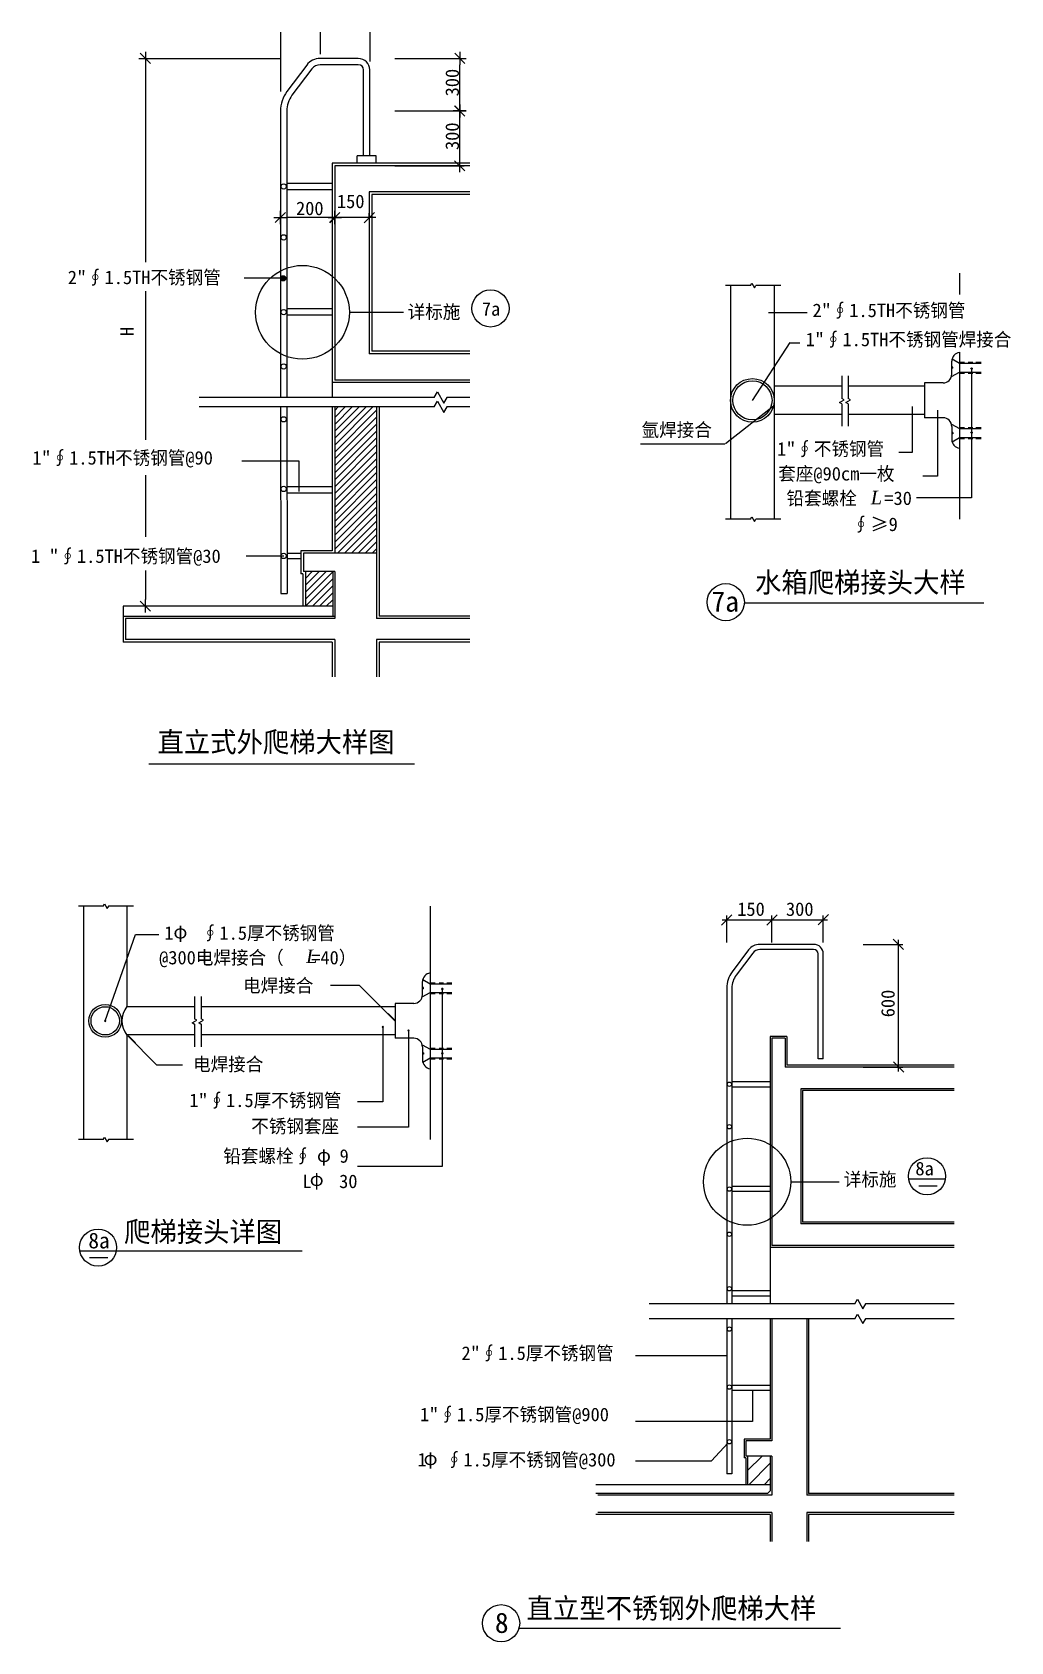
# Model space of a CAD drawing. Header units: metres. Extents: x 346 to 2592, y -1559 to 2136.
import ezdxf

# ---------------------------------------------------------------- set-up
doc = ezdxf.new("R2010")
doc.units = ezdxf.units.M
for name, color, linetype in [('BLK', 7, 'Continuous'), ('CO', 1, 'Continuous'), ('DIM', 5, 'Continuous'), ('DW', 3, 'Continuous'), ('EX', 2, 'Continuous'), ('FLINE', 11, 'Continuous'), ('I-TEXT', 7, 'Continuous'), ('MARK', 5, 'Continuous'), ('MK2', 7, 'Continuous'), ('S-1', 4, 'Continuous'), ('SYM', 12, 'Continuous'), ('WALL', 2, 'Continuous'), ('Z', 4, 'Continuous')]:
    doc.layers.add(name, color=color, linetype=linetype)

# ---------------------------------------------------------------- blocks, each defined once
blk = doc.blocks.new('_OBLIQUE')
blk.add_lwpolyline([(-0.78, -0.75), (0.78, 0.82)])
blk = doc.blocks.new('DIMTCK')
for p, q in [((1, 0), (-1, 0)), ((0, 1), (0, -1))]:
    blk.add_line(p, q)
blk.add_lwpolyline([(0.79, 0.78), (-0.77, -0.79)])

msp = doc.modelspace()

# ---------------------------------------------------------------- linework, layer by layer
for p, q in [((1994.34, 1554.03), (1997.47, 1559.44)), ((1997.47, 1559.44), (2003.72, 1548.62)), ((2003.72, 1548.62), (2006.84, 1554.03)), ((1269.08, 1297.36), (729.21, 1297.36)), ((1268.48, 1297.36), (1275.98, 1310.35)), ((1275.98, 1310.35), (1290.98, 1284.37)), ((1290.98, 1284.37), (1298.48, 1297.36)), ((1350.42, 1297.36), (1297.88, 1297.36)), ((2209.25, 1291.86), (2203.84, 1294.98)), ((2224.25, 1291.86), (2218.84, 1294.98)), ((1269.08, 1275.37), (729.21, 1275.37)), ((1040.48, 1187.73), (1128.13, 1275.37)), ((1040.48, 1203.64), (1112.22, 1275.37)), ((1040.48, 1219.55), (1096.31, 1275.37)), ((1040.48, 1235.46), (1080.4, 1275.37)), ((1040.48, 1251.37), (1064.49, 1275.37)), ((1040.48, 1267.28), (1048.58, 1275.37)), ((1040.48, 1171.82), (1136.48, 1267.82)), ((1268.48, 1275.37), (1275.98, 1288.36)), ((1275.98, 1288.36), (1290.98, 1262.38)), ((1290.98, 1262.38), (1298.48, 1275.37)), ((1350.42, 1275.37), (1297.88, 1275.37)), ((2198.43, 1285.61), (2209.25, 1291.86)), ((2203.84, 1282.48), (2198.43, 1285.61)), ((2213.43, 1285.61), (2224.25, 1291.86)), ((2218.84, 1282.48), (2213.43, 1285.61)), ((1040.48, 1155.91), (1136.48, 1251.91)), ((1040.48, 1140), (1136.48, 1236)), ((1040.48, 1124.09), (1136.48, 1220.09)), ((1040.48, 1108.18), (1136.48, 1204.18)), ((1040.48, 1092.27), (1136.48, 1188.27)), ((1040.48, 1076.36), (1136.48, 1172.36)), ((1040.48, 1060.45), (1136.48, 1156.45)), ((1040.48, 1044.54), (1136.48, 1140.54)), ((1040.48, 1028.63), (1136.48, 1124.63)), ((1040.48, 1012.72), (1136.48, 1108.72)), ((1040.48, 996.81), (1136.48, 1092.81)), ((1040.48, 980.9), (1136.48, 1076.9)), ((1040.48, 964.99), (1136.48, 1060.99)), ((1040.48, 949.08), (1136.48, 1045.08)), ((1046.69, 939.37), (1136.48, 1029.17)), ((1062.6, 939.37), (1136.48, 1013.26)), ((1994.34, 1018.03), (1997.47, 1023.44)), ((1997.47, 1023.44), (2003.72, 1012.62)), ((2003.72, 1012.62), (2006.84, 1018.03)), ((1078.51, 939.37), (1136.48, 997.35)), ((1094.42, 939.37), (1136.48, 981.44)), ((1110.33, 939.37), (1136.48, 965.53)), ((1126.24, 939.37), (1136.48, 949.62)), ((973.28, 881.88), (988.78, 897.37)), ((973.28, 865.97), (1004.69, 897.37)), ((973.28, 850.06), (1020.6, 897.37)), ((973.28, 834.15), (1035.68, 896.55)), ((973.28, 818.24), (1035.68, 880.64)), ((989.13, 818.17), (1035.68, 864.73)), ((1005.04, 818.17), (1035.68, 848.82)), ((1020.95, 818.17), (1035.68, 832.91)), ((1980.72, 825.65), (2530.21, 825.65)), ((614.03, 456.13), (1223.13, 456.13)), ((509.06, 129.62), (512.19, 135.04)), ((512.19, 135.04), (518.44, 124.21)), ((518.44, 124.21), (521.56, 129.62)), ((713.14, -138.8), (723.97, -132.55)), ((718.56, -141.92), (713.14, -138.8)), ((723.97, -132.55), (718.56, -129.42)), ((728.14, -138.8), (738.97, -132.55)), ((733.56, -141.92), (728.14, -138.8)), ((738.97, -132.55), (733.56, -129.42)), ((509.06, -406.38), (512.19, -400.96)), ((512.19, -400.96), (518.44, -411.79)), ((518.44, -411.79), (521.56, -406.38)), ((2380.88, -512.56), (2423.07, -512.56)), ((540.37, -661.6), (965.45, -661.6)), ((477.66, -677.03), (519.86, -677.03)), ((2233.81, -783.86), (2240.06, -773.04)), ((2240.06, -773.04), (2252.56, -794.69)), ((2234.31, -783.86), (1761.81, -783.86)), ((2233.81, -817.86), (2240.06, -807.04)), ((2240.06, -807.04), (2252.56, -828.69)), ((2252.56, -794.69), (2258.81, -783.86)), ((2461.81, -783.86), (2258.31, -783.86)), ((2234.31, -817.86), (1761.81, -817.86)), ((2252.56, -828.69), (2258.81, -817.86)), ((2461.81, -817.86), (2258.31, -817.86)), ((1987.81, -1166.05), (2021, -1132.86)), ((1990.35, -1198.86), (2039.81, -1149.41)), ((2025.71, -1198.86), (2039.81, -1184.76)), ((1463.63, -1528.29), (2201.34, -1528.29))]:
    msp.add_line(p, q)
for radius in [6, 4.8, 3.6, 2.4, 1.2]:
    msp.add_circle((922.14, 1570.65), radius)
at = {"layer": 'CO'}
for p, q in [((1162.06, -117.61), (1171.99, -127.55)), ((1162.06, -117.61), (1178.29, -133.84)), ((1162.76, -116.91), (1178.99, -133.14)), ((566.01, -169.16), (582.24, -185.39)), ((566.01, -169.16), (575.94, -179.09)), ((566.71, -168.45), (582.95, -184.68))]:
    msp.add_line(p, q, dxfattribs=at)
at = {"layer": 'DIM'}
for p, q in [((915.68, 2135.68), (915.68, 1999.83)), ((1006.71, 2135.68), (1006.71, 2085.31)), ((1120.88, 2135.68), (1120.88, 2068.69)), ((595.68, 2075.4), (915.68, 2075.4)), ((605.74, 2075.4), (615.68, 2075.4)), ((1178.59, 2075.4), (1337.33, 2075.4)), ((605.68, 2060.4), (605.68, 1607.71)), ((1327.33, 1969.83), (1327.33, 2060.4)), ((1178.59, 1954.83), (1337.33, 1954.83)), ((1178.59, 1954.83), (1337.33, 1954.83)), ((1327.33, 1844.19), (1327.33, 1939.83)), ((1178.59, 1829.19), (1337.33, 1829.19)), ((915.68, 1710.3), (915.68, 1720.24)), ((1025.48, 1710.24), (930.68, 1710.24)), ((1040.48, 1710.3), (1040.48, 1720.24)), ((1040.48, 1710.3), (1040.48, 1720.24)), ((1104.68, 1710.24), (1055.48, 1710.24)), ((1119.68, 1710.3), (1119.68, 1720.24)), ((1994.59, 1554.03), (1937.34, 1554.03)), ((2063.85, 1554.03), (2006.59, 1554.03)), ((605.68, 1541.26), (605.68, 1200)), ((2203.84, 1346.48), (2203.84, 1294.73)), ((2218.84, 1346.48), (2218.84, 1294.73)), ((2203.84, 1282.73), (2203.84, 1230.98)), ((2218.84, 1282.73), (2218.84, 1230.98)), ((605.68, 1119.06), (605.68, 977.04)), ((1994.59, 1018.03), (1937.34, 1018.03)), ((2063.85, 1018.03), (2006.59, 1018.03)), ((605.68, 899.99), (605.68, 833.17)), ((605.62, 818.17), (595.68, 818.17)), ((509.31, 129.62), (452.06, 129.62)), ((578.57, 129.62), (521.31, 129.62)), ((1929.81, 98.08), (2053.81, 98.08)), ((1939.81, 45.85), (1939.81, 108.08)), ((2033.81, 98.08), (2171.43, 98.08)), ((2043.81, 45.85), (2043.81, 108.08)), ((2043.81, 45.85), (2043.81, 108.08)), ((2161.43, 45.85), (2161.43, 108.08)), ((2252.72, 41.72), (2344.28, 41.72)), ((2334.28, -249.86), (2334.28, 51.72)), ((718.56, -77.92), (718.56, -129.67)), ((733.56, -77.92), (733.56, -129.67)), ((718.56, -141.67), (718.56, -193.42)), ((733.56, -141.67), (733.56, -193.42)), ((2252.72, -239.86), (2344.28, -239.86)), ((509.31, -406.38), (452.06, -406.38)), ((578.57, -406.38), (521.31, -406.38))]:
    msp.add_line(p, q, dxfattribs=at)
for centre, start, end in [((1287.27, -60.88), 0, 180), ((1287.27, -60.88), 180, 0), ((513.57, -133.88), 0, 180), ((513.57, -133.88), 180, 0), ((1150.75, -147.88), 0, 180), ((1150.75, -147.88), 180, 0), ((1209.62, -156.06), 0, 180), ((1209.62, -156.06), 180, 0), ((1287.25, -208.67), 0, 180), ((1287.25, -208.67), 180, 0)]:
    msp.add_arc(centre, 1.56, start, end, dxfattribs=at)
at = {"layer": 'DW'}
for p, q in [((1040.48, 1829.19), (1040.48, 1337.19)), ((1350.42, 1829.19), (1040.48, 1829.19)), ((1350.42, 1769.19), (1119.68, 1769.19)), ((1119.68, 1769.19), (1119.68, 1397.19)), ((1350.42, 1397.19), (1119.68, 1397.19)), ((1350.42, 1337.19), (1040.48, 1337.19)), ((1040.48, 1275.37), (1040.48, 939.37)), ((1136.48, 1275.37), (1136.48, 789.37)), ((1136.48, 939.37), (968.48, 939.37)), ((968.48, 939.37), (968.48, 897.37)), ((1040.48, 897.37), (968.48, 897.37)), ((1040.48, 897.37), (1040.48, 789.37)), ((1040.48, 789.37), (560.48, 789.37)), ((560.48, 789.37), (560.48, 741.37)), ((1350.42, 789.37), (1136.48, 789.37)), ((1040.48, 741.37), (560.48, 741.37)), ((1040.48, 741.37), (1040.48, 655.67)), ((1136.48, 741.37), (1136.48, 655.67)), ((1350.42, 741.37), (1136.48, 741.37))]:
    msp.add_line(p, q, dxfattribs=at)
at = {"layer": 'EX'}
msp.add_line((916.38, 847.39), (930.78, 847.39), dxfattribs=at)
at = {"layer": 'FLINE'}
for p, q in [((1094.48, 2075.4), (1006.71, 2075.4)), ((975.99, 2060.04), (930.56, 1999.47)), ((987.51, 2051.4), (942.08, 1990.83)), ((1094.48, 2061), (1006.71, 2061)), ((1106.48, 1851.99), (1106.48, 2049)), ((1120.88, 1851.99), (1120.88, 2049)), ((915.68, 1954.83), (915.68, 1297.36)), ((930.08, 1954.83), (930.08, 1297.36)), ((1135.28, 1851.99), (1092.08, 1851.99)), ((1092.08, 1835.19), (1092.08, 1851.99)), ((1135.28, 1835.19), (1135.28, 1851.99)), ((1034.48, 1835.19), (1034.48, 1297.36)), ((1350.42, 1835.19), (1034.48, 1835.19)), ((1034.48, 1788.39), (930.08, 1788.39)), ((1034.48, 1773.99), (930.08, 1773.99)), ((976.96, 1773.99), (930.08, 1773.99)), ((1350.42, 1763.19), (1125.68, 1763.19)), ((1125.68, 1763.19), (1125.68, 1403.19)), ((1948.85, 1554.03), (1948.85, 1018.03)), ((2048.85, 1554.03), (2048.85, 1018.03)), ((1034.48, 1500.39), (930.08, 1500.39)), ((1034.48, 1485.99), (930.08, 1485.99)), ((944.74, 1485.99), (930.08, 1485.99)), ((1350.42, 1403.19), (1125.68, 1403.19)), ((2456.35, 1350.53), (2456.35, 1380.53)), ((2456.99, 1385.53), (2473.85, 1375.53)), ((2473.85, 1378.03), (2485.35, 1378.03)), ((2473.85, 1375.53), (2523.85, 1375.53)), ((2494.35, 1378.03), (2504.85, 1378.03)), ((2511.85, 1378.03), (2523.85, 1378.03)), ((1350.42, 1331.19), (1034.48, 1331.19)), ((2393.85, 1330.53), (2393.85, 1250.53)), ((2436.35, 1330.53), (2393.85, 1330.53)), ((2455.71, 1345.53), (2473.85, 1355.53)), ((2458.85, 1367.03), (2456.35, 1367.03)), ((2458.85, 1364.03), (2456.35, 1364.03)), ((2458.85, 1364.03), (2458.85, 1367.03)), ((2473.85, 1355.53), (2523.85, 1355.53)), ((2473.85, 1353.03), (2485.35, 1353.03)), ((2494.35, 1353.03), (2504.85, 1353.03)), ((2511.85, 1353.03), (2523.85, 1353.03)), ((2203.84, 1323.03), (2048.85, 1323.03)), ((2393.85, 1323.03), (2218.84, 1323.03)), ((915.68, 1275.37), (916.38, 847.39)), ((930.08, 1275.37), (930.78, 847.39)), ((1034.48, 1275.37), (1034.48, 945.37)), ((1142.48, 1275.37), (1142.48, 795.37)), ((2203.84, 1258.03), (2048.85, 1258.03)), ((2393.85, 1258.03), (2218.84, 1258.03)), ((2436.35, 1250.53), (2393.85, 1250.53)), ((2455.71, 1235.53), (2473.85, 1225.53)), ((2456.35, 1230.53), (2456.35, 1200.53)), ((2473.85, 1228.03), (2485.35, 1228.03)), ((2473.85, 1225.53), (2523.85, 1225.53)), ((2494.35, 1228.03), (2504.85, 1228.03)), ((2511.85, 1228.03), (2523.85, 1228.03)), ((2458.85, 1217.03), (2456.35, 1217.03)), ((2458.85, 1214.03), (2456.35, 1214.03)), ((2456.99, 1195.53), (2473.85, 1205.53)), ((2458.85, 1217.03), (2458.85, 1214.03)), ((2473.85, 1205.53), (2523.85, 1205.53)), ((2473.85, 1203.03), (2485.35, 1203.03)), ((2494.35, 1203.03), (2504.85, 1203.03)), ((2511.85, 1203.03), (2523.85, 1203.03)), ((1034.48, 1091.77), (930.08, 1091.77)), ((1034.48, 1077.37), (930.08, 1077.37)), ((930.08, 939.37), (962.48, 939.37)), ((930.08, 927.37), (962.48, 927.37)), ((1034.48, 945.37), (962.48, 945.37)), ((962.48, 945.37), (962.48, 892.57)), ((967.28, 892.57), (962.48, 892.57)), ((967.28, 892.57), (967.28, 818.17)), ((973.28, 897.37), (973.28, 818.17)), ((1035.68, 897.37), (1035.68, 794.17)), ((1035.68, 818.17), (554.48, 818.17)), ((554.48, 818.17), (554.48, 735.37)), ((1040.48, 794.17), (554.48, 794.17)), ((1350.42, 795.37), (1142.48, 795.37)), ((1034.48, 735.37), (554.48, 735.37)), ((1034.48, 735.37), (1034.48, 655.67)), ((1142.48, 735.37), (1142.48, 655.67)), ((1350.42, 735.37), (1142.48, 735.37)), ((463.57, 129.62), (463.57, -406.38)), ((563.57, 129.62), (563.57, -101.38)), ((2139.43, 41.72), (2015.66, 41.72)), ((1990.06, 28.92), (1952.21, -21.56)), ((1999.66, 21.72), (1961.81, -28.76)), ((2139.43, 29.72), (2015.66, 29.72)), ((2149.43, -220.86), (2149.43, 19.72)), ((2161.43, -220.86), (2161.43, 19.72)), ((1241.12, -78.88), (1259.25, -68.88)), ((1241.75, -73.88), (1241.75, -43.88)), ((1244.25, -57.38), (1241.75, -57.38)), ((1244.25, -60.38), (1241.75, -60.38)), ((1242.39, -38.88), (1259.25, -48.88)), ((1244.25, -60.38), (1244.25, -57.38)), ((1259.25, -46.38), (1270.75, -46.38)), ((1259.25, -48.88), (1309.25, -48.88)), ((1259.25, -68.88), (1309.25, -68.88)), ((1259.25, -71.38), (1270.75, -71.38)), ((1279.75, -46.38), (1290.25, -46.38)), ((1279.75, -71.38), (1290.25, -71.38)), ((1297.25, -46.38), (1309.25, -46.38)), ((1297.25, -71.38), (1309.25, -71.38)), ((1939.81, -58.76), (1939.81, -783.86)), ((1951.81, -58.76), (1951.81, -783.86)), ((718.56, -101.38), (563.57, -101.38)), ((1179.25, -101.38), (733.56, -101.38)), ((1221.75, -93.88), (1179.25, -93.88)), ((1179.25, -93.88), (1179.25, -173.88)), ((718.56, -166.38), (563.57, -166.38)), ((563.57, -166.38), (563.57, -406.38)), ((1179.25, -166.38), (733.56, -166.38)), ((1221.75, -173.88), (1179.25, -173.88)), ((2039.81, -169.86), (2039.81, -783.86)), ((2077.81, -169.86), (2039.81, -169.86)), ((2077.81, -169.86), (2077.81, -235.86)), ((1241.12, -188.88), (1259.25, -198.88)), ((1241.75, -193.88), (1241.75, -223.88)), ((1244.25, -207.38), (1241.75, -207.38)), ((1244.25, -210.38), (1241.75, -210.38)), ((1242.39, -228.88), (1259.25, -218.88)), ((1244.25, -207.38), (1244.25, -210.38)), ((1259.25, -196.38), (1270.75, -196.38)), ((1259.25, -198.88), (1309.25, -198.88)), ((1259.25, -218.88), (1309.25, -218.88)), ((1259.25, -221.38), (1270.75, -221.38)), ((1279.75, -196.38), (1290.25, -196.38)), ((1279.75, -221.38), (1290.25, -221.38)), ((1297.25, -196.38), (1309.25, -196.38)), ((1297.25, -221.38), (1309.25, -221.38)), ((2161.43, -220.86), (2149.43, -220.86)), ((2461.81, -235.86), (2077.81, -235.86)), ((2039.81, -273.86), (1951.81, -273.86)), ((1990.87, -285.86), (1951.81, -285.86)), ((2039.81, -285.86), (1951.81, -285.86)), ((2461.81, -293.86), (2113.81, -293.86)), ((2113.81, -293.86), (2113.81, -595.86)), ((2039.81, -513.86), (1951.81, -513.86)), ((2039.81, -525.86), (1951.81, -525.86)), ((2461.81, -595.86), (2113.81, -595.86)), ((2461.81, -653.86), (2039.81, -653.86)), ((2039.81, -753.86), (1951.81, -753.86)), ((2039.81, -765.86), (1951.81, -765.86)), ((1939.81, -817.86), (1939.81, -1174.15)), ((1951.81, -817.86), (1951.81, -1174.15)), ((2039.81, -817.86), (2039.81, -1093.86)), ((2127.81, -817.86), (2127.81, -1218.86)), ((2039.81, -970.86), (1951.81, -970.86)), ((2039.81, -982.86), (1951.81, -982.86)), ((2039.81, -1093.86), (1979.81, -1093.86)), ((1979.81, -1093.86), (1979.81, -1136.86)), ((1983.81, -1136.86), (1979.81, -1136.86)), ((1983.81, -1136.86), (1983.81, -1198.86)), ((1987.81, -1132.86), (1987.81, -1198.86)), ((2039.81, -1132.86), (2039.81, -1212.52)), ((1983.81, -1198.86), (1639.81, -1198.86)), ((2033.85, -1218.86), (1639.81, -1218.86)), ((2039.81, -1198.86), (1961.36, -1198.86)), ((2033.85, -1218.86), (2039.81, -1212.52)), ((2461.81, -1218.86), (2127.81, -1218.86)), ((2039.81, -1266.86), (1639.81, -1266.86)), ((2039.81, -1266.86), (2039.81, -1329.16)), ((2461.81, -1266.86), (2127.81, -1266.86)), ((2127.81, -1266.86), (2127.81, -1329.16))]:
    msp.add_line(p, q, dxfattribs=at)
for centre, radius in [((1998.85, 1290.53), 50), ((1998.85, 1290.53), 45), ((513.57, -133.88), 37.5), ((513.57, -133.88), 32.5)]:
    msp.add_circle(centre, radius, dxfattribs=at)
for centre, radius, start, end in [((1006.71, 2037), 38.4, 90, 143.13), ((1094.48, 2049), 26.4, 0, 90), ((1006.71, 2037), 24, 90, 143.13), ((1094.48, 2049), 12, 0, 90), ((990.08, 1954.83), 74.4, 143.13, 180), ((990.08, 1954.83), 60, 143.13, 180), ((2476.35, 1380.53), 20, 97.18, 180), ((2436.35, 1350.53), 20, 270, 0), ((2436.35, 1230.53), 20, 0, 90), ((2476.35, 1200.53), 20, 180, 262.82), ((2015.66, 9.72), 32, 90, 143.13), ((2139.43, 19.72), 22, 0, 90), ((2015.66, 9.72), 20, 90, 143.13), ((2139.43, 19.72), 10, 0, 90), ((1261.75, -43.88), 20, 97.18, 180), ((2001.81, -58.76), 62, 143.13, 180), ((2001.81, -58.76), 50, 143.13, 180), ((1221.75, -73.88), 20, 270, 0), ((604.22, -133.88), 52.12, 141.26, 218.74), ((1221.75, -193.88), 20, 0, 90), ((1261.75, -223.88), 20, 180, 262.82)]:
    msp.add_arc(centre, radius, start, end, dxfattribs=at)
at = {"layer": 'I-TEXT'}
for p, q in [((922.14, 1570.65), (832.55, 1570.65)), ((1073.86, 1492.74), (1197.9, 1492.74)), ((2035.5, 1492.35), (2124.5, 1492.35)), ((1998.85, 1290.53), (2085.21, 1422.97)), ((2085.87, 1422.76), (2107.91, 1422.76)), ((2501.85, 1363.53), (2501.85, 1066.79)), ((2046.96, 1276.92), (1937.2, 1190.99)), ((2365.35, 1276.53), (2365.35, 1171.03)), ((2423.85, 1268.03), (2423.85, 1116.44)), ((1742.3, 1190.9), (1935.58, 1190.9)), ((958.49, 1151.03), (827.34, 1151.03)), ((958.49, 1081.65), (958.49, 1151.03)), ((2365.35, 1171.03), (2334.85, 1171.03)), ((2423.85, 1116.44), (2390.03, 1116.44)), ((2501.85, 1066.79), (2375.33, 1066.79)), ((923.42, 933.19), (837.34, 933.19)), ((513.57, -133.88), (583.25, 64.42)), ((583.25, 64.42), (636.44, 64.42)), ((1030.63, -52.21), (1096.65, -52.21)), ((1096.65, -52.21), (1178.29, -133.84)), ((1287.25, -60.88), (1287.25, -468.36)), ((565.41, -168.57), (631.57, -234.72)), ((1150.75, -147.88), (1150.75, -320.04)), ((1209.25, -156.38), (1209.25, -378.26)), ((631.57, -234.72), (691.06, -234.72)), ((1150.75, -320.04), (1092.81, -320.04)), ((1209.25, -378.26), (1092.81, -378.26)), ((1287.25, -468.36), (1092.81, -468.36)), ((2086.75, -503.19), (2198.28, -503.19)), ((1939.81, -902.57), (1730.59, -902.57)), ((1999.03, -982.86), (1999.03, -1053.29)), ((1999.03, -1053.29), (1730.59, -1053.29)), ((1904.78, -1144.3), (1942.44, -1103.55)), ((1730.44, -1144.3), (1904.78, -1144.3)), ((1951.81, -1174.15), (1939.81, -1174.15))]:
    msp.add_line(p, q, dxfattribs=at)
for centre, radius in [((966.25, 1492.74), 107.61), ((2501.85, 1363.53), 1.5), ((2501.85, 1216.53), 1.5), ((1986.75, -503.19), 100)]:
    msp.add_circle(centre, radius, dxfattribs=at)
at = {"layer": 'MARK'}
for centre in [(1397.79, 1501.55), (1937.73, 827.22), (2399.63, -490.63), (497.21, -654.4), (1422.15, -1516.75)]:
    msp.add_circle(centre, 42.64, dxfattribs=at)
at = {"layer": 'MK2'}
for p, q in [((2441.85, -497.11), (2357.48, -497.11)), ((538.79, -662.74), (455.65, -662.74))]:
    msp.add_line(p, q, dxfattribs=at)
at = {"layer": 'SYM'}
for centre, radius in [((923.14, 1781.65), 6), ((923.14, 1664.59), 6), ((923.14, 1493.06), 6), ((923.14, 1368.27), 6), ((923.14, 1247.02), 6), ((923.14, 1087.19), 6), ((923.14, 933.37), 6), ((1946.02, -279.48), 5), ((1946.02, -377.03), 5), ((1946.02, -519.98), 5), ((1946.02, -623.96), 5), ((1946.02, -748.98), 5), ((1946.02, -841.49), 5), ((1946.02, -974.68), 5), ((1946.02, -1100.05), 5)]:
    msp.add_circle(centre, radius, dxfattribs=at)
at = {"layer": 'WALL'}
for p, q in [((2473.85, 1582.38), (2473.85, 1533.2)), ((2473.85, 1401.23), (2473.85, 1018.03)), ((1259.25, 129.62), (1259.25, -406.38)), ((2043.81, -173.86), (2043.81, -649.86)), ((2073.81, -173.86), (2043.81, -173.86)), ((2073.81, -173.86), (2073.81, -239.86)), ((2461.81, -239.86), (2073.81, -239.86)), ((2461.81, -289.86), (2109.81, -289.86)), ((2109.81, -289.86), (2109.81, -599.86)), ((2461.81, -599.86), (2109.81, -599.86)), ((2461.81, -649.86), (2043.81, -649.86)), ((2043.81, -817.86), (2043.81, -1097.86)), ((2123.81, -817.86), (2123.81, -1222.86)), ((2043.81, -1097.86), (1983.81, -1097.86)), ((1983.81, -1097.86), (1983.81, -1132.86)), ((2043.81, -1132.86), (1983.81, -1132.86)), ((2043.81, -1132.86), (2043.81, -1222.86)), ((2043.81, -1222.86), (1643.81, -1222.86)), ((2461.81, -1222.86), (2123.81, -1222.86)), ((2043.81, -1262.86), (1643.81, -1262.86)), ((2043.81, -1262.86), (2043.81, -1329.16)), ((2461.81, -1262.86), (2123.81, -1262.86)), ((2123.81, -1262.86), (2123.81, -1329.16))]:
    msp.add_line(p, q, dxfattribs=at)

# ---------------------------------------------------------------- block references
at = {"layer": 'DIM', "xscale": 15, "yscale": 15, "zscale": 15}
for name, p, rotation in [('DIMTCK', (605.68, 2075.4), 90), ('DIMTCK', (1327.33, 2075.4), 90), ('DIMTCK', (1327.33, 1954.83), 270), ('DIMTCK', (1327.33, 1954.83), 90), ('DIMTCK', (1327.33, 1829.19), 270), ('DIMTCK', (915.68, 1710.24), 180), ('DIMTCK', (1040.48, 1710.24), 180), ('DIMTCK', (605.68, 818.17), 270), ('_OBLIQUE', (1939.81, 98.08), 180), ('_OBLIQUE', (2043.81, 98.08), 180), ('_OBLIQUE', (2334.28, 41.72), 90), ('_OBLIQUE', (2334.28, -239.86), 270)]:
    msp.add_blockref(name, p, dxfattribs=dict(at, rotation=rotation))
for name, p in [('DIMTCK', (1040.48, 1710.24)), ('DIMTCK', (1119.68, 1710.24)), ('_OBLIQUE', (2161.43, 98.08))]:
    msp.add_blockref(name, p, dxfattribs=at)

# ---------------------------------------------------------------- texts
for s, p in [('300', (1325.33, 1988.31)), ('300', (1325.33, 1865.21)), ('H', (579.13, 1437.96)), ('600', (2325.28, -125.67))]:
    msp.add_text(s, height=31, rotation=90).set_placement(p)
for s, p in [('200', (951.42, 1715.75)), ('150', (1045.39, 1731.82)), ('150', (1964.03, 107.08)), ('300', (2075.81, 107.08))]:
    msp.add_text(s, height=31).set_placement(p)
at = {"char_height": 31, "attachment_point": 1}
for insert in [(2270.42, 1082.89), (974.7, 29.87)]:
    msp.add_mtext('{\\fTimes New Roman|b0|i1|c0|p18;L}', dxfattribs=dict(at, insert=insert))
at = {"layer": 'BLK'}
for p in [(670.15, 55.22), (999.54, -457.97), (982.94, -512.86), (1244.24, -1153.67)]:
    msp.add_text('φ', height=31, dxfattribs=at).set_placement(p)
at = {"layer": 'I-TEXT'}
for s, p in [('2"∮1.5TH不锈钢管', (427.74, 1557.32)), ('2"∮1.5TH不锈钢管', (2136.83, 1481.65)), ('详标施', (1207.67, 1478.24)), ('7a', (1377.92, 1484.83)), ('1"∮1.5TH不锈钢管焊接合', (2121.2, 1414.83)), ('氩焊接合', (1744.53, 1207.39)), ('1"∮不锈钢管', (2055.55, 1163.67)), ('1"∮1.5TH不锈钢管@90', (346.49, 1143.09)), ('套座@90cm一枚', (2058.21, 1106.66)), ('铅套螺栓   =30', (2077.16, 1050.35)), ('∮≥9', (2227.1, 990.5)), ('1 "∮1.5TH不锈钢管@30', (343.29, 917.41)), ('1   ∮1.5厚不锈钢管', (649.22, 52.32)), ('@300电焊接合（   =40）', (637.23, -4.22)), ('电焊接合', (829.96, -68.39)), ('电焊接合', (715.24, -248.96)), ('1"∮1.5厚不锈钢管', (706.6, -331.82)), ('不锈钢套座', (848.69, -391.29)), ('铅套螺栓∮   9', (784.76, -459.65)), ('详标施', (2208.58, -513.2)), ('L   30', (966.05, -517.83)), ('2"∮1.5厚不锈钢管', (1331.27, -912.28)), ('1"∮1.5厚不锈钢管@900', (1236.12, -1052.95)), ('1  ∮1.5厚不锈钢管@300', (1230.24, -1156.89))]:
    msp.add_text(s, height=31, dxfattribs=at).set_placement(p)
at = {"layer": 'S-1'}
msp.add_text('8a', height=31, dxfattribs=at).set_placement((2372.83, -488.52))
at = {"layer": 'Z'}
for s, height, p in [('水箱爬梯接头大样', 46.5, (2004.88, 849.51)), ('7a', 46.5, (1904.8, 805.43)), ('直立式外爬梯大样图', 46.5, (633.61, 482.86)), ('爬梯接头详图', 46.5, (556.95, -641.33)), ('8a', 36, (474.86, -656.24)), ('直立型不锈钢外爬梯大样', 46.5, (1480.63, -1505.49)), ('8', 46.5, (1407.76, -1538.96))]:
    msp.add_text(s, height=height, dxfattribs=at).set_placement(p)

doc.saveas('drawing.dxf')
